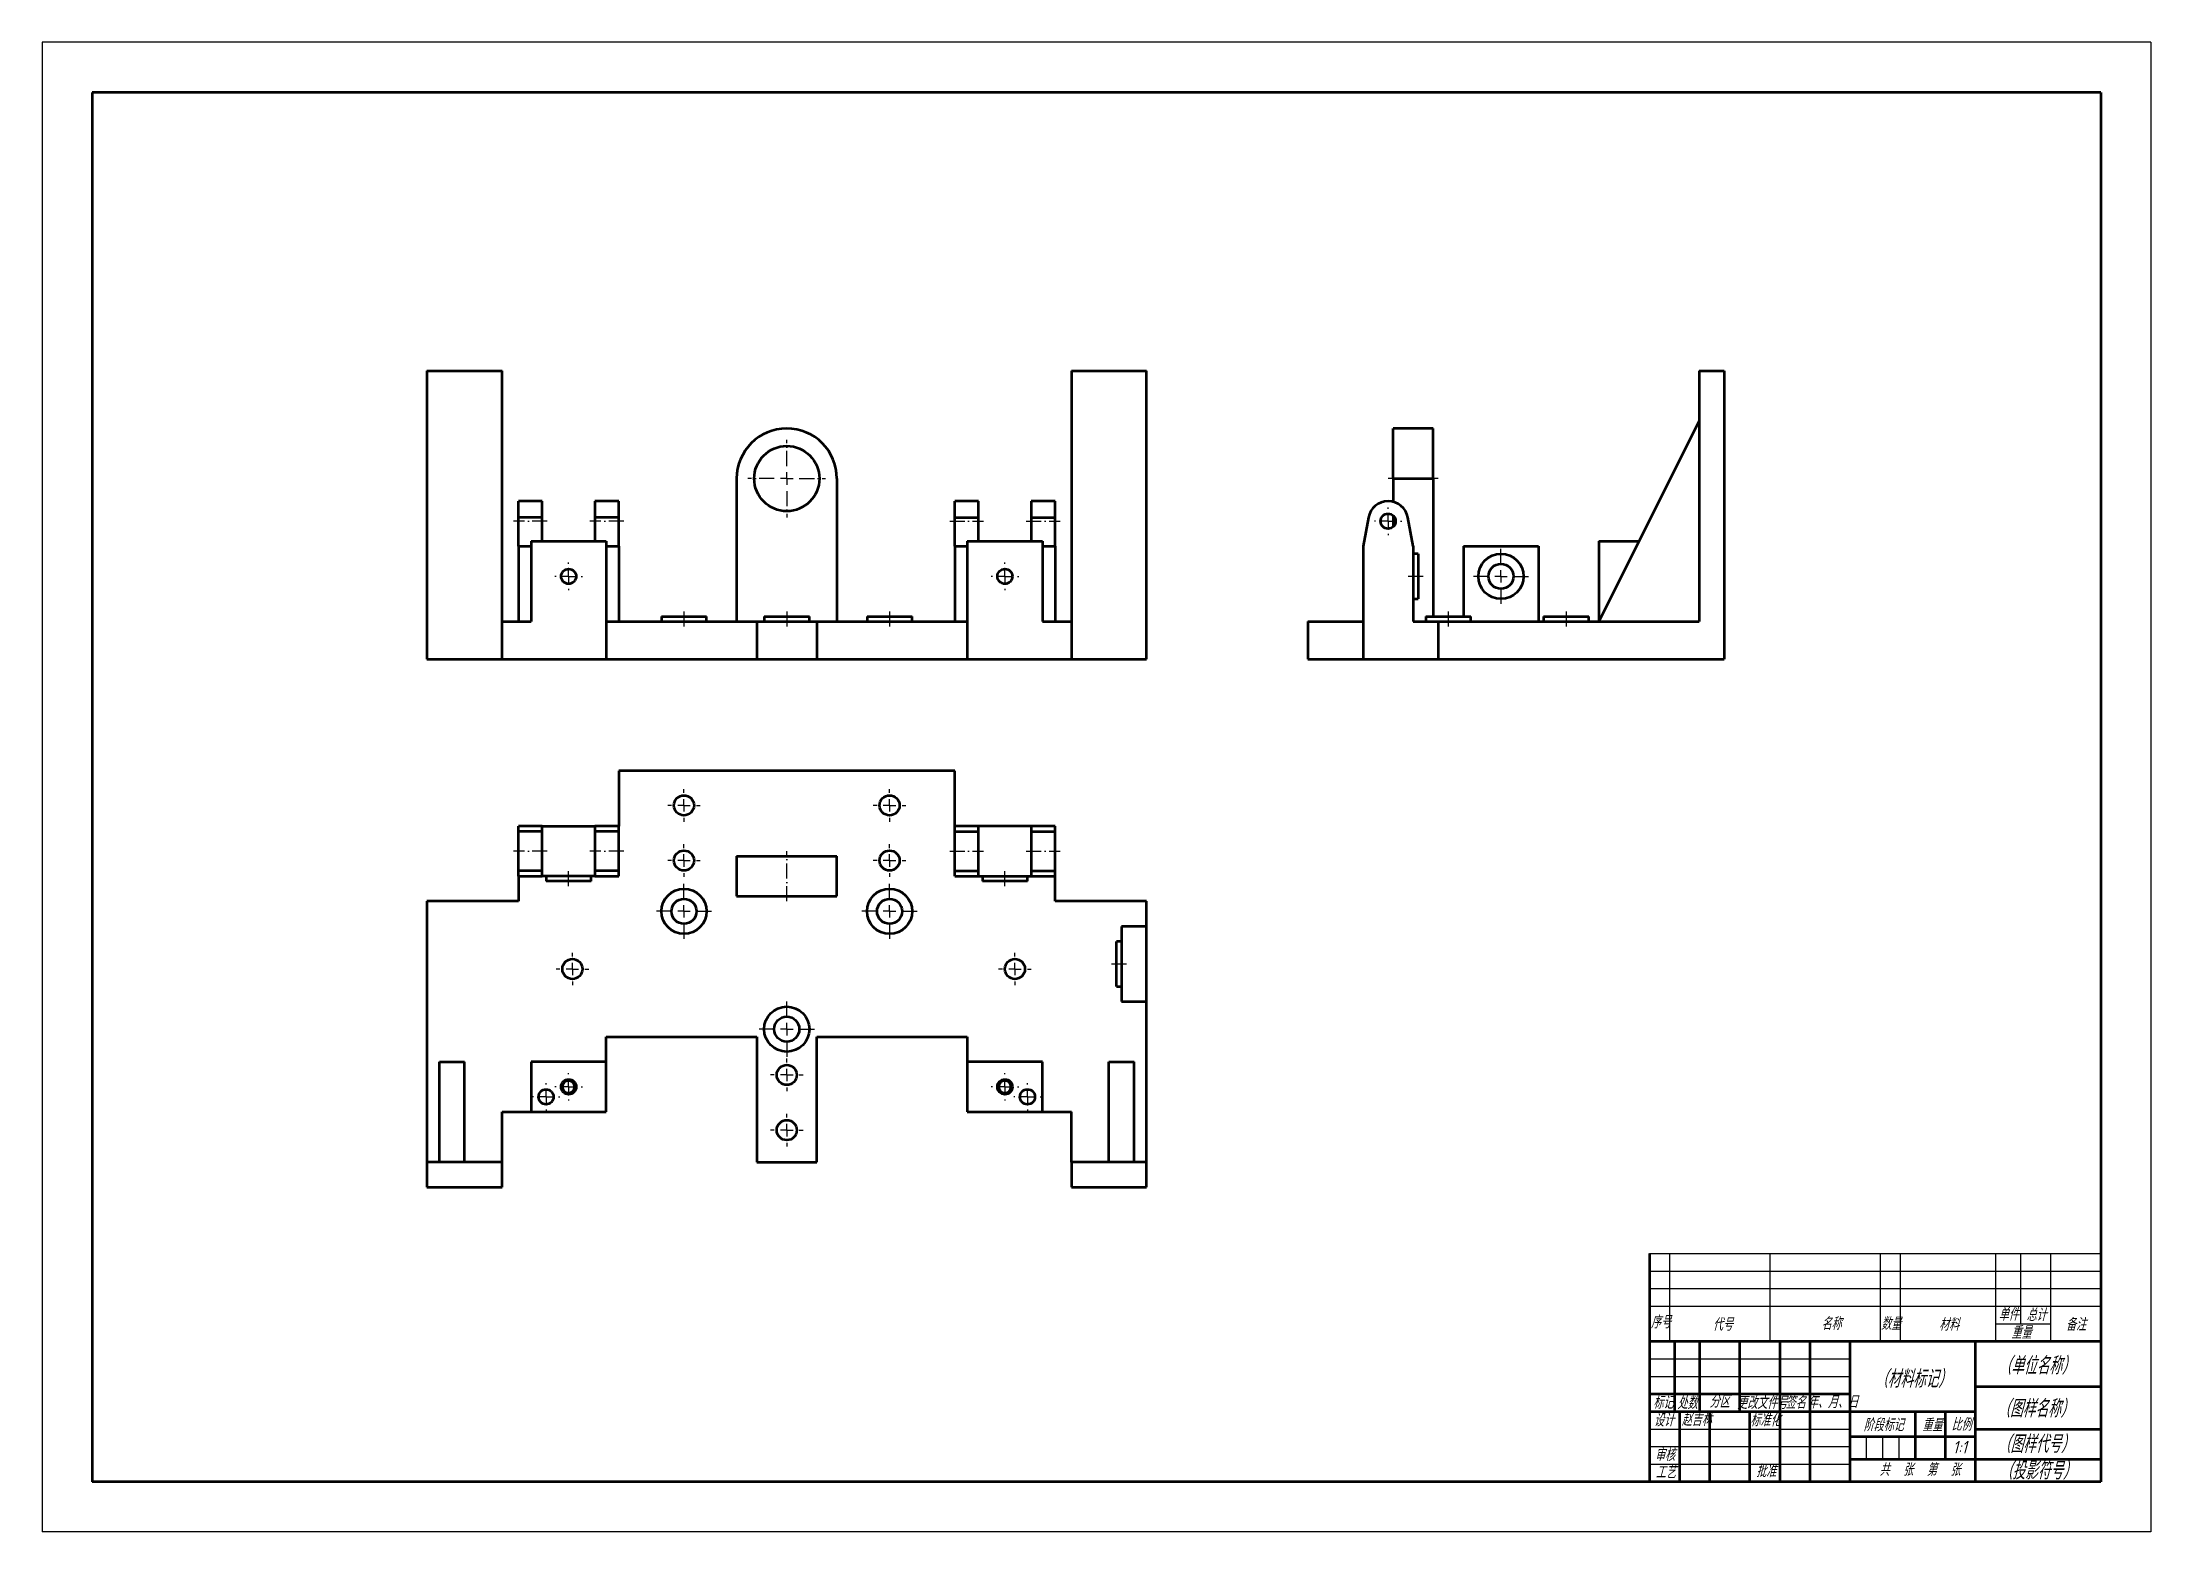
# Model space of a CAD drawing. Header units: millimetres. Extents: x 19 to 860, y 28 to 622.
import ezdxf

# ---------------------------------------------------------------- set-up
doc = ezdxf.new("R2010")
doc.units = ezdxf.units.MM
doc.linetypes.add('ACAD_ISO10W100', pattern=[18, 12, -3, 0, -3])
for name, color, linetype, lineweight in [('粗实线', 3, 'Continuous', 50), ('细实线', 7, 'Continuous', 25), ('细文本', 7, 'Continuous', 25), ('细点画线', 1, 'ACAD_ISO10W100', 25)]:
    doc.layers.add(name, color=color, linetype=linetype, lineweight=lineweight)
doc.styles.add('长仿宋', font='gbeitc.shx', dxfattribs={"bigfont": 'gbcbig.shx'})

msp = doc.modelspace()

# ---------------------------------------------------------------- linework, layer by layer
at = {"layer": '粗实线'}
for p, q in [((39.09, 601.74), (39.09, 47.74)), ((840.09, 601.74), (39.09, 601.74)), ((840.09, 601.74), (840.09, 47.74)), ((172.56, 490.73), (172.56, 375.73)), ((172.56, 490.73), (202.56, 490.73)), ((202.56, 375.73), (202.56, 490.73)), ((429.56, 490.73), (429.56, 375.73)), ((429.56, 490.73), (459.56, 490.73)), ((459.56, 375.73), (459.56, 490.73)), ((679.9, 490.73), (679.9, 390.73)), ((679.9, 490.73), (689.9, 490.73)), ((689.9, 490.73), (689.9, 375.73)), ((573.9, 467.73), (557.9, 467.73)), ((557.9, 447.73), (557.9, 467.73)), ((573.9, 447.73), (573.9, 467.73)), ((679.9, 470.73), (639.9, 390.73)), ((296.06, 447.73), (296.06, 390.73)), ((336.06, 447.73), (336.06, 390.73)), ((557.9, 447.73), (573.9, 447.73)), ((557.9, 447.73), (557.9, 438.48)), ((573.9, 447.73), (573.9, 392.73)), ((218.56, 438.73), (209.06, 438.73)), ((209.06, 432.2), (209.06, 438.73)), ((218.56, 432.2), (218.56, 438.73)), ((249.06, 438.73), (239.56, 438.73)), ((239.56, 438.73), (239.56, 432.2)), ((249.06, 432.2), (249.06, 438.73)), ((392.56, 438.73), (383.06, 438.73)), ((383.06, 432.2), (383.06, 438.73)), ((392.56, 432.2), (392.56, 438.73)), ((423.06, 438.73), (413.56, 438.73)), ((413.56, 438.73), (413.56, 432.2)), ((423.06, 432.2), (423.06, 438.73)), ((218.56, 432.2), (209.06, 432.2)), ((209.06, 420.73), (209.06, 432.2)), ((218.56, 422.73), (218.56, 432.2)), ((249.06, 432.2), (239.56, 432.2)), ((239.56, 432.2), (239.56, 422.73)), ((249.06, 420.73), (249.06, 432.2)), ((383.06, 420.73), (383.06, 432.2)), ((383.06, 432.2), (392.56, 432.2)), ((392.56, 422.73), (392.56, 432.2)), ((413.56, 432.2), (423.06, 432.2)), ((413.56, 432.2), (413.56, 422.73)), ((423.06, 420.73), (423.06, 432.2)), ((548.04, 432.2), (545.9, 420.73)), ((557.9, 432.97), (557.9, 428.5)), ((565.9, 420.73), (563.77, 432.2)), ((209.06, 420.73), (214.06, 420.73)), ((209.06, 420.73), (209.06, 390.73)), ((214.06, 422.73), (214.06, 390.73)), ((214.06, 422.73), (244.06, 422.73)), ((244.06, 422.73), (244.06, 375.73)), ((244.06, 420.73), (249.06, 420.73)), ((249.06, 420.73), (249.06, 390.73)), ((383.06, 420.73), (388.06, 420.73)), ((383.06, 420.73), (383.06, 390.73)), ((388.06, 422.73), (388.06, 375.73)), ((388.06, 422.73), (418.06, 422.73)), ((418.06, 422.73), (418.06, 390.73)), ((418.06, 420.73), (423.06, 420.73)), ((423.06, 420.73), (423.06, 390.73)), ((545.9, 420.73), (545.9, 375.73)), ((565.9, 420.73), (565.9, 390.73)), ((585.9, 420.73), (585.9, 392.73)), ((585.9, 420.73), (615.9, 420.73)), ((615.9, 420.73), (615.9, 390.73)), ((639.9, 422.73), (639.9, 390.73)), ((639.9, 422.73), (655.9, 422.73)), ((567.9, 417.73), (565.9, 417.73)), ((567.9, 417.73), (567.9, 399.73)), ((565.9, 399.73), (567.9, 399.73)), ((202.56, 390.73), (214.06, 390.73)), ((244.06, 390.73), (304.06, 390.73)), ((266.06, 392.73), (266.06, 390.73)), ((266.06, 392.73), (284.06, 392.73)), ((284.06, 390.73), (284.06, 392.73)), ((304.06, 390.73), (304.06, 375.73)), ((304.06, 390.73), (328.06, 390.73)), ((307.06, 392.73), (307.06, 390.73)), ((307.06, 392.73), (325.06, 392.73)), ((325.06, 390.73), (325.06, 392.73)), ((328.06, 390.73), (328.06, 375.73)), ((328.06, 390.73), (388.06, 390.73)), ((348.06, 392.73), (348.06, 390.73)), ((348.06, 392.73), (366.06, 392.73)), ((366.06, 390.73), (366.06, 392.73)), ((418.06, 390.73), (429.56, 390.73)), ((523.9, 390.73), (523.9, 375.73)), ((523.9, 390.73), (545.9, 390.73)), ((565.9, 390.73), (575.9, 390.73)), ((570.9, 392.73), (570.9, 390.73)), ((570.9, 392.73), (588.9, 392.73)), ((575.9, 390.73), (575.9, 375.73)), ((575.9, 390.73), (679.9, 390.73)), ((588.9, 390.73), (588.9, 392.73)), ((617.9, 392.73), (617.9, 390.73)), ((617.9, 392.73), (635.9, 392.73)), ((635.9, 390.73), (635.9, 392.73)), ((172.56, 375.73), (202.56, 375.73)), ((202.56, 375.73), (244.06, 375.73)), ((244.06, 375.73), (304.06, 375.73)), ((304.06, 375.73), (328.06, 375.73)), ((328.06, 375.73), (388.06, 375.73)), ((388.06, 375.73), (429.56, 375.73)), ((429.56, 375.73), (459.56, 375.73)), ((523.9, 375.73), (545.9, 375.73)), ((545.9, 375.73), (575.9, 375.73)), ((575.9, 375.73), (689.9, 375.73)), ((249.06, 331.17), (249.06, 309.17)), ((383.06, 331.17), (249.06, 331.17)), ((383.06, 309.17), (383.06, 331.17)), ((218.56, 309.17), (209.06, 309.17)), ((209.06, 307.03), (209.06, 309.17)), ((218.56, 307.03), (209.06, 307.03)), ((209.06, 291.3), (209.06, 307.03)), ((218.56, 307.03), (218.56, 309.17)), ((218.56, 309.17), (239.56, 309.17)), ((218.56, 291.3), (218.56, 307.03)), ((249.06, 309.17), (239.56, 309.17)), ((239.56, 309.17), (239.56, 307.03)), ((249.06, 307.03), (239.56, 307.03)), ((239.56, 307.03), (239.56, 291.3)), ((249.06, 307.03), (249.06, 309.17)), ((249.06, 291.3), (249.06, 307.03)), ((392.56, 309.17), (383.06, 309.17)), ((383.06, 307.03), (383.06, 309.17)), ((383.06, 291.3), (383.06, 307.03)), ((383.06, 307.03), (392.56, 307.03)), ((392.56, 307.03), (392.56, 309.17)), ((413.56, 309.17), (392.56, 309.17)), ((392.56, 291.3), (392.56, 307.03)), ((423.06, 309.17), (413.56, 309.17)), ((413.56, 309.17), (413.56, 307.03)), ((413.56, 307.03), (423.06, 307.03)), ((413.56, 307.03), (413.56, 291.3)), ((423.06, 307.03), (423.06, 309.17)), ((423.06, 291.3), (423.06, 307.03)), ((296.06, 297.17), (296.06, 281.17)), ((296.06, 297.17), (336.06, 297.17)), ((336.06, 281.17), (336.06, 297.17)), ((218.56, 291.3), (209.06, 291.3)), ((209.06, 289.17), (209.06, 291.3)), ((209.06, 289.17), (218.56, 289.17)), ((209.06, 289.17), (209.06, 279.17)), ((218.56, 289.17), (218.56, 291.3)), ((239.56, 289.17), (218.56, 289.17)), ((220.06, 289.17), (220.06, 287.17)), ((238.06, 287.17), (220.06, 287.17)), ((238.06, 287.17), (238.06, 289.17)), ((249.06, 291.3), (239.56, 291.3)), ((239.56, 291.3), (239.56, 289.17)), ((239.56, 289.17), (249.06, 289.17)), ((249.06, 289.17), (249.06, 291.3)), ((383.06, 291.3), (392.56, 291.3)), ((383.06, 289.17), (383.06, 291.3)), ((383.06, 289.17), (392.56, 289.17)), ((392.56, 289.17), (392.56, 291.3)), ((392.56, 289.17), (413.56, 289.17)), ((394.06, 289.17), (394.06, 287.17)), ((412.06, 287.17), (394.06, 287.17)), ((412.06, 287.17), (412.06, 289.17)), ((413.56, 291.3), (423.06, 291.3)), ((413.56, 291.3), (413.56, 289.17)), ((413.56, 289.17), (423.06, 289.17)), ((423.06, 289.17), (423.06, 291.3)), ((423.06, 279.17), (423.06, 289.17)), ((209.06, 279.17), (172.56, 279.17)), ((172.56, 279.17), (172.56, 175.17)), ((296.06, 281.17), (336.06, 281.17)), ((459.56, 279.17), (423.06, 279.17)), ((459.56, 269.17), (459.56, 279.17)), ((449.56, 269.17), (449.56, 239.17)), ((459.56, 269.17), (449.56, 269.17)), ((459.56, 239.17), (459.56, 269.17)), ((449.56, 263.17), (447.56, 263.17)), ((447.56, 245.17), (447.56, 263.17)), ((447.56, 245.17), (449.56, 245.17)), ((449.56, 239.17), (459.56, 239.17)), ((459.56, 175.17), (459.56, 239.17)), ((244.06, 225.17), (304.06, 225.17)), ((244.06, 215.17), (244.06, 225.17)), ((304.06, 225.17), (304.06, 175.17)), ((328.06, 225.17), (388.06, 225.17)), ((328.06, 175.17), (328.06, 225.17)), ((388.06, 225.17), (388.06, 215.17)), ((177.56, 215.17), (187.56, 215.17)), ((177.56, 175.17), (177.56, 215.17)), ((187.56, 175.17), (187.56, 215.17)), ((214.06, 215.17), (214.06, 195.17)), ((244.06, 215.17), (214.06, 215.17)), ((244.06, 195.17), (244.06, 215.17)), ((418.06, 215.17), (388.06, 215.17)), ((388.06, 215.17), (388.06, 195.17)), ((418.06, 195.17), (418.06, 215.17)), ((444.56, 175.17), (444.56, 215.17)), ((444.56, 215.17), (454.56, 215.17)), ((454.56, 175.17), (454.56, 215.17)), ((231.51, 205.17), (232.06, 205.17)), ((232.06, 205.17), (231.86, 204.2)), ((405.51, 205.17), (406.06, 205.17)), ((406.06, 205.17), (405.86, 204.2)), ((202.56, 195.17), (214.06, 195.17)), ((202.56, 175.17), (202.56, 195.17)), ((214.06, 195.17), (244.06, 195.17)), ((388.06, 195.17), (418.06, 195.17)), ((418.06, 195.17), (429.56, 195.17)), ((429.56, 175.17), (429.56, 195.17)), ((202.56, 175.17), (172.56, 175.17)), ((172.56, 175.17), (172.56, 165.17)), ((202.56, 165.17), (202.56, 175.17)), ((304.06, 175.17), (328.06, 175.17)), ((459.56, 175.17), (429.56, 175.17)), ((429.56, 175.17), (429.56, 165.17)), ((459.56, 165.17), (459.56, 175.17)), ((172.56, 165.17), (202.56, 165.17)), ((429.56, 165.17), (459.56, 165.17)), ((660.09, 138.74), (660.09, 103.74)), ((660.09, 103.74), (660.09, 47.74)), ((660.09, 103.74), (840.09, 103.74)), ((670.09, 103.74), (670.09, 75.74)), ((680.09, 103.74), (680.09, 75.74)), ((696.09, 103.74), (696.09, 75.74)), ((712.09, 103.74), (712.09, 47.74)), ((724.09, 103.74), (724.09, 47.74)), ((740.09, 103.74), (740.09, 47.74)), ((790.09, 103.74), (790.09, 47.74)), ((790.09, 85.74), (840.09, 85.74)), ((660.09, 82.74), (740.09, 82.74)), ((660.09, 75.74), (790.09, 75.74)), ((672.09, 75.74), (672.09, 47.74)), ((684.09, 75.74), (684.09, 47.74)), ((700.09, 75.74), (700.09, 47.74)), ((766.09, 75.74), (766.09, 56.74)), ((778.09, 75.74), (778.09, 56.74)), ((790.09, 68.74), (840.09, 68.74)), ((740.09, 65.74), (790.09, 65.74)), ((740.09, 56.74), (840.09, 56.74)), ((840.09, 47.74), (39.09, 47.74))]:
    msp.add_line(p, q, dxfattribs=at)
for centre, radius in [((316.06, 447.73), 13), ((555.9, 430.73), 3), ((600.9, 408.73), 9), ((600.9, 408.73), 5), ((229.06, 408.73), 3), ((403.06, 408.73), 3), ((275.06, 317.42), 4), ((357.06, 317.42), 4), ((275.06, 295.42), 4), ((357.06, 295.42), 4), ((275.06, 275.17), 9), ((275.06, 275.17), 5), ((357.06, 275.17), 9), ((357.06, 275.17), 5), ((230.56, 252.17), 4), ((407.06, 252.17), 4), ((316.06, 228.17), 9), ((316.06, 228.17), 5), ((316.06, 209.92), 4), ((220.06, 201.17), 3), ((229.06, 205.17), 3), ((403.06, 205.17), 3), ((412.06, 201.17), 3), ((316.06, 187.92), 4)]:
    msp.add_circle(centre, radius, dxfattribs=at)
for centre, radius, start, end in [((316.06, 447.73), 20, 0, 180), ((555.9, 430.73), 8, 10.5501, 169.4499)]:
    msp.add_arc(centre, radius, start, end, dxfattribs=at)
for points in [[(231.51, 205.17), (231.51, 204.85), (231.45, 204.53), (231.2, 203.92), (231.02, 203.65), (230.57, 203.21), (230.3, 203.02), (229.7, 202.77), (229.37, 202.71), (228.74, 202.71), (228.42, 202.77), (227.81, 203.02), (227.54, 203.21), (227.1, 203.65), (226.91, 203.92), (226.66, 204.53), (226.6, 204.85), (226.6, 205.48), (226.66, 205.81), (226.91, 206.41), (227.1, 206.68), (227.54, 207.13), (227.81, 207.31), (228.42, 207.56), (228.74, 207.62), (229.37, 207.62), (229.7, 207.56), (230.3, 207.31), (230.57, 207.13), (231.02, 206.68), (231.2, 206.41), (231.45, 205.81), (231.51, 205.48), (231.51, 205.17)], [(405.51, 205.17), (405.51, 204.85), (405.45, 204.53), (405.2, 203.92), (405.02, 203.65), (404.57, 203.21), (404.3, 203.02), (403.7, 202.77), (403.37, 202.71), (402.74, 202.71), (402.42, 202.77), (401.81, 203.02), (401.54, 203.21), (401.1, 203.65), (400.91, 203.92), (400.66, 204.53), (400.6, 204.85), (400.6, 205.48), (400.66, 205.81), (400.91, 206.41), (401.1, 206.68), (401.54, 207.13), (401.81, 207.31), (402.42, 207.56), (402.74, 207.62), (403.37, 207.62), (403.7, 207.56), (404.3, 207.31), (404.57, 207.13), (405.02, 206.68), (405.2, 206.41), (405.45, 205.81), (405.51, 205.48), (405.51, 205.17)]]:
    msp.add_open_spline(points, degree=3, knots=[0, 0, 0, 0, 0.0625, 0.0625, 0.125, 0.125, 0.1875, 0.1875, 0.25, 0.25, 0.3125, 0.3125, 0.375, 0.375, 0.4375, 0.4375, 0.5, 0.5, 0.5625, 0.5625, 0.625, 0.625, 0.6875, 0.6875, 0.75, 0.75, 0.8125, 0.8125, 0.875, 0.875, 0.9375, 0.9375, 1, 1, 1, 1], dxfattribs=at)
at = {"layer": '细实线'}
for p, q in [((19.09, 621.74), (19.09, 27.74)), ((860.09, 621.74), (19.09, 621.74)), ((860.09, 621.74), (860.09, 27.74)), ((660.09, 138.74), (840.09, 138.74)), ((668.09, 138.74), (668.09, 103.74)), ((708.09, 138.74), (708.09, 103.74)), ((752.09, 138.74), (752.09, 103.74)), ((760.09, 138.74), (760.09, 103.74)), ((798.09, 138.74), (798.09, 103.74)), ((808.09, 138.74), (808.09, 110.74)), ((820.09, 138.74), (820.09, 103.74)), ((660.09, 131.74), (840.09, 131.74)), ((660.09, 124.74), (840.09, 124.74)), ((660.09, 117.74), (840.09, 117.74)), ((798.09, 110.74), (820.09, 110.74)), ((660.09, 96.74), (740.09, 96.74)), ((660.09, 89.74), (740.09, 89.74)), ((660.09, 68.74), (740.09, 68.74)), ((660.09, 61.74), (740.09, 61.74)), ((746.59, 65.74), (746.59, 56.74)), ((753.09, 65.74), (753.09, 56.74)), ((759.59, 65.74), (759.59, 56.74)), ((660.09, 54.74), (740.09, 54.74)), ((860.09, 27.74), (19.09, 27.74))]:
    msp.add_line(p, q, dxfattribs=at)
at = {"layer": '细点画线', "ltscale": 0.5}
for p, q in [((316.06, 452.73), (316.06, 463.23)), ((311.06, 447.73), (300.56, 447.73)), ((316.06, 447.73), (313.56, 447.73)), ((316.06, 447.73), (316.06, 450.23)), ((316.06, 447.73), (316.06, 445.23)), ((316.06, 447.73), (318.56, 447.73)), ((321.06, 447.73), (331.56, 447.73)), ((575.9, 447.73), (555.9, 447.73)), ((316.06, 442.73), (316.06, 432.23)), ((220.56, 430.73), (207.06, 430.73)), ((251.06, 430.73), (237.56, 430.73)), ((381.06, 430.73), (394.56, 430.73)), ((411.56, 430.73), (425.06, 430.73)), ((550.9, 430.73), (550.4, 430.73)), ((555.9, 430.73), (553.4, 430.73)), ((555.9, 435.73), (555.9, 436.23)), ((555.9, 430.73), (555.9, 433.23)), ((555.9, 430.73), (555.9, 428.23)), ((555.9, 430.73), (558.4, 430.73)), ((560.9, 430.73), (561.4, 430.73)), ((555.9, 425.73), (555.9, 425.23)), ((229.06, 413.73), (229.06, 414.23)), ((403.06, 413.73), (403.06, 414.23)), ((600.9, 413.73), (600.9, 420.23)), ((224.06, 408.73), (223.56, 408.73)), ((229.06, 408.73), (226.56, 408.73)), ((229.06, 408.73), (229.06, 411.23)), ((229.06, 408.73), (229.06, 406.23)), ((229.06, 408.73), (231.56, 408.73)), ((229.06, 403.73), (229.06, 403.23)), ((234.06, 408.73), (234.56, 408.73)), ((398.06, 408.73), (397.56, 408.73)), ((403.06, 408.73), (400.56, 408.73)), ((403.06, 408.73), (403.06, 411.23)), ((403.06, 408.73), (403.06, 406.23)), ((403.06, 408.73), (405.56, 408.73)), ((403.06, 403.73), (403.06, 403.23)), ((408.06, 408.73), (408.56, 408.73)), ((569.9, 408.73), (563.9, 408.73)), ((595.9, 408.73), (589.4, 408.73)), ((600.9, 408.73), (598.4, 408.73)), ((600.9, 408.73), (600.9, 411.23)), ((600.9, 408.73), (600.9, 406.23)), ((600.9, 408.73), (603.4, 408.73)), ((600.9, 403.73), (600.9, 397.23)), ((605.9, 408.73), (612.4, 408.73)), ((275.06, 394.73), (275.06, 388.73)), ((316.06, 394.73), (316.06, 388.73)), ((357.06, 394.73), (357.06, 388.73)), ((579.9, 394.73), (579.9, 388.73)), ((626.9, 394.73), (626.9, 388.73)), ((275.06, 322.42), (275.06, 323.92)), ((275.06, 317.42), (275.06, 319.92)), ((357.06, 322.42), (357.06, 323.92)), ((357.06, 317.42), (357.06, 319.92)), ((270.06, 317.42), (268.56, 317.42)), ((275.06, 317.42), (272.56, 317.42)), ((275.06, 317.42), (275.06, 314.92)), ((275.06, 317.42), (277.56, 317.42)), ((275.06, 312.42), (275.06, 310.92)), ((280.06, 317.42), (281.56, 317.42)), ((352.06, 317.42), (350.56, 317.42)), ((357.06, 317.42), (354.56, 317.42)), ((357.06, 317.42), (357.06, 314.92)), ((357.06, 317.42), (359.56, 317.42)), ((357.06, 312.42), (357.06, 310.92)), ((362.06, 317.42), (363.56, 317.42)), ((220.56, 299.17), (207.06, 299.17)), ((251.06, 299.17), (237.56, 299.17)), ((270.06, 295.42), (268.56, 295.42)), ((275.06, 295.42), (272.56, 295.42)), ((275.06, 300.42), (275.06, 301.92)), ((275.06, 295.42), (275.06, 297.92)), ((275.06, 295.42), (275.06, 292.92)), ((275.06, 295.42), (277.56, 295.42)), ((280.06, 295.42), (281.56, 295.42)), ((316.06, 279.17), (316.06, 299.17)), ((352.06, 295.42), (350.56, 295.42)), ((357.06, 295.42), (354.56, 295.42)), ((357.06, 300.42), (357.06, 301.92)), ((357.06, 295.42), (357.06, 297.92)), ((357.06, 295.42), (357.06, 292.92)), ((357.06, 295.42), (359.56, 295.42)), ((362.06, 295.42), (363.56, 295.42)), ((381.06, 299.17), (394.56, 299.17)), ((411.56, 299.17), (425.06, 299.17)), ((229.06, 285.17), (229.06, 291.17)), ((275.06, 290.42), (275.06, 288.92)), ((275.06, 280.17), (275.06, 286.67)), ((357.06, 290.42), (357.06, 288.92)), ((357.06, 280.17), (357.06, 286.67)), ((403.06, 285.17), (403.06, 291.17)), ((275.06, 275.17), (275.06, 277.67)), ((357.06, 275.17), (357.06, 277.67)), ((270.06, 275.17), (263.56, 275.17)), ((275.06, 275.17), (272.56, 275.17)), ((275.06, 275.17), (275.06, 272.67)), ((275.06, 275.17), (277.56, 275.17)), ((275.06, 270.17), (275.06, 263.67)), ((280.06, 275.17), (286.56, 275.17)), ((352.06, 275.17), (345.56, 275.17)), ((357.06, 275.17), (354.56, 275.17)), ((357.06, 275.17), (357.06, 272.67)), ((357.06, 275.17), (359.56, 275.17)), ((357.06, 270.17), (357.06, 263.67)), ((362.06, 275.17), (368.56, 275.17)), ((230.56, 257.17), (230.56, 258.67)), ((230.56, 252.17), (230.56, 254.67)), ((407.06, 257.17), (407.06, 258.67)), ((407.06, 252.17), (407.06, 254.67)), ((445.56, 254.17), (451.56, 254.17)), ((225.56, 252.17), (224.06, 252.17)), ((230.56, 252.17), (228.06, 252.17)), ((230.56, 252.17), (230.56, 249.67)), ((230.56, 252.17), (233.06, 252.17)), ((230.56, 247.17), (230.56, 245.67)), ((235.56, 252.17), (237.06, 252.17)), ((402.06, 252.17), (400.56, 252.17)), ((407.06, 252.17), (404.56, 252.17)), ((407.06, 252.17), (407.06, 249.67)), ((407.06, 252.17), (409.56, 252.17)), ((407.06, 247.17), (407.06, 245.67)), ((412.06, 252.17), (413.56, 252.17)), ((316.06, 233.17), (316.06, 239.67)), ((311.06, 228.17), (304.56, 228.17)), ((316.06, 228.17), (313.56, 228.17)), ((316.06, 228.17), (316.06, 230.67)), ((316.06, 228.17), (316.06, 225.67)), ((316.06, 228.17), (318.56, 228.17)), ((321.06, 228.17), (327.56, 228.17)), ((316.06, 223.17), (316.06, 216.67)), ((229.06, 210.17), (229.06, 210.67)), ((316.06, 214.92), (316.06, 216.42)), ((316.06, 209.92), (316.06, 212.42)), ((403.06, 210.17), (403.06, 210.67)), ((220.06, 206.17), (220.06, 206.67)), ((220.06, 201.17), (220.06, 203.67)), ((224.06, 205.17), (223.56, 205.17)), ((229.06, 205.17), (226.56, 205.17)), ((229.06, 205.17), (229.06, 207.67)), ((229.06, 205.17), (229.06, 202.67)), ((229.06, 205.17), (231.56, 205.17)), ((234.06, 205.17), (234.56, 205.17)), ((311.06, 209.92), (309.56, 209.92)), ((316.06, 209.92), (313.56, 209.92)), ((316.06, 209.92), (316.06, 207.42)), ((316.06, 209.92), (318.56, 209.92)), ((316.06, 204.92), (316.06, 203.42)), ((321.06, 209.92), (322.56, 209.92)), ((398.06, 205.17), (397.56, 205.17)), ((403.06, 205.17), (400.56, 205.17)), ((403.06, 205.17), (403.06, 207.67)), ((403.06, 205.17), (403.06, 202.67)), ((403.06, 205.17), (405.56, 205.17)), ((408.06, 205.17), (408.56, 205.17)), ((412.06, 206.17), (412.06, 206.67)), ((412.06, 201.17), (412.06, 203.67)), ((215.06, 201.17), (214.56, 201.17)), ((220.06, 201.17), (217.56, 201.17)), ((220.06, 201.17), (220.06, 198.67)), ((220.06, 201.17), (222.56, 201.17)), ((220.06, 196.17), (220.06, 195.67)), ((225.06, 201.17), (225.56, 201.17)), ((229.06, 200.17), (229.06, 199.67)), ((316.06, 192.92), (316.06, 194.42)), ((403.06, 200.17), (403.06, 199.67)), ((407.06, 201.17), (406.56, 201.17)), ((412.06, 201.17), (409.56, 201.17)), ((412.06, 201.17), (412.06, 198.67)), ((412.06, 201.17), (414.56, 201.17)), ((412.06, 196.17), (412.06, 195.67)), ((417.06, 201.17), (417.56, 201.17)), ((311.06, 187.92), (309.56, 187.92)), ((316.06, 187.92), (313.56, 187.92)), ((316.06, 187.92), (316.06, 190.42)), ((316.06, 187.92), (316.06, 185.42)), ((316.06, 187.92), (318.56, 187.92)), ((321.06, 187.92), (322.56, 187.92)), ((316.06, 182.92), (316.06, 181.42))]:
    msp.add_line(p, q, dxfattribs=at)

# ---------------------------------------------------------------- texts
at = {"layer": '细文本', "style": '长仿宋'}
for s, height, p in [('序号', 5, (660.65, 108.87)), ('代号', 5, (685.34, 107.95)), ('名称', 5, (728.69, 108.26)), ('数量', 5, (752.45, 108.26)), ('材料', 5, (775.59, 107.95)), ('单件', 5, (799.34, 111.96)), ('重量', 5, (804.43, 104.71)), ('总计', 5, (810.45, 111.8)), ('备注', 5, (826.19, 107.95)), ('（材料标记）', 7, (750.01, 85.25)), ('（单位名称）', 7, (799.27, 90.51)), ('标记', 5, (661.59, 76.81)), ('处数', 5, (671.22, 76.67)), ('分区', 5, (684.05, 77.25)), ('更改文件号', 5, (695.04, 76.72)), ('签名', 5, (714.35, 76.81)), ('年、月、日', 5, (723.23, 77.05)), ('（图样名称）', 7, (798.8, 73.39)), ('设计', 5, (661.87, 69.76)), ('赵吉林', 5, (672.91, 69.97)), ('标准化', 5, (700.33, 69.83)), ('阶段标记', 5, (745.47, 67.88)), ('重量', 5, (768.87, 67.84)), ('比例', 5, (780.51, 68.04)), ('审核', 5, (662.27, 55.93)), ('1:1', 5, (781.09, 59.02)), ('（图样代号）', 7, (798.96, 59.23)), ('工艺', 5, (662.59, 49.07)), ('批准', 5, (702.61, 49.49)), ('共  张  第  张', 5, (751.83, 50.04)), ('（投影符号）', 7, (799.74, 48.65))]:
    msp.add_text(s, height=height, dxfattribs=at).set_placement(p)

doc.saveas('drawing.dxf')
